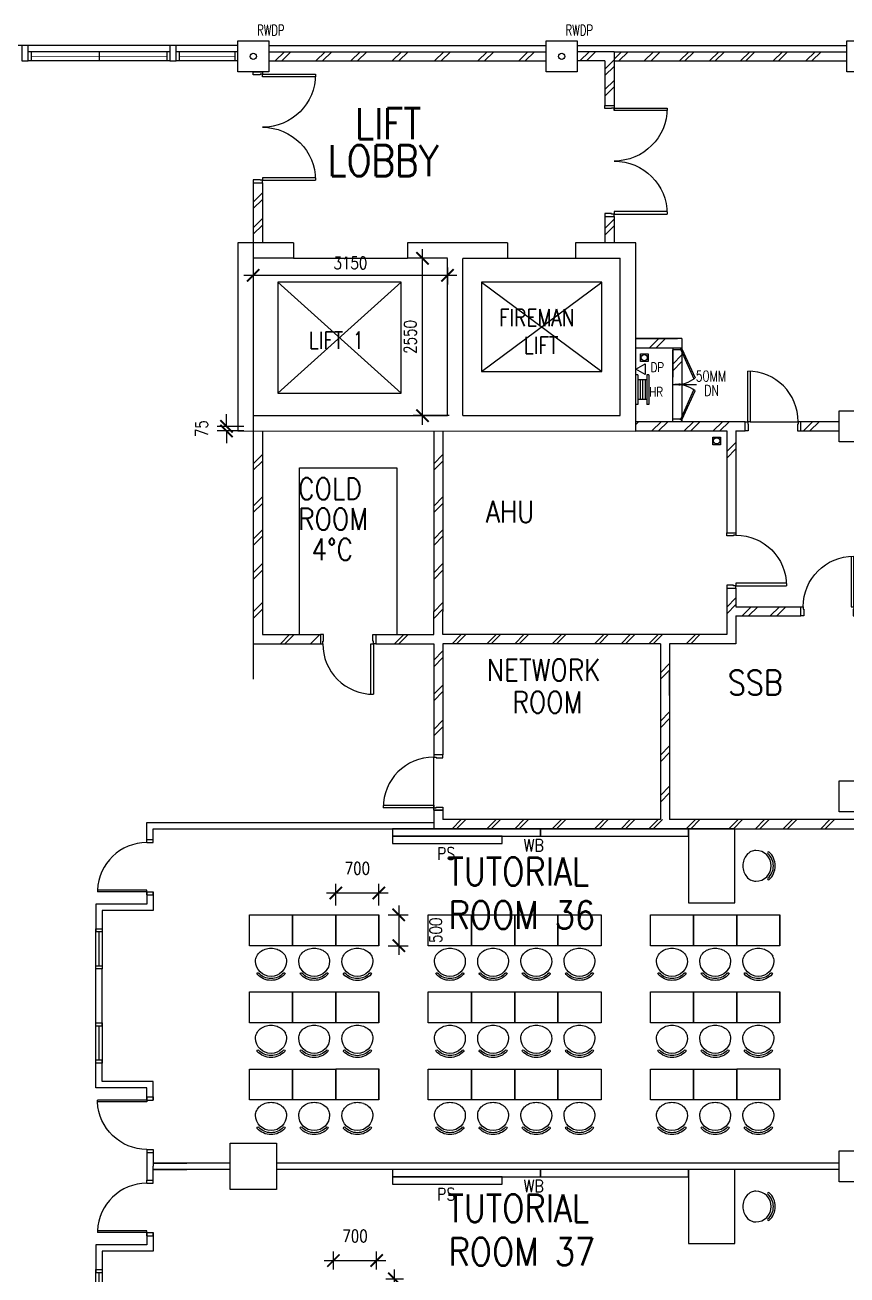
# Model space of a CAD drawing. Extents: x 2687779 to 2997471, y -863049 to -631414.
# Drawn here: x 2768516 to 2781841, y -804187 to -783915 of the extents above; entities that cross this region are included whole.
import ezdxf

# ---------------------------------------------------------------- set-up
doc = ezdxf.new("R2010")
doc.units = 0
doc.header["$LTSCALE"] = 10
doc.header["$MEASUREMENT"] = 0
doc.header["$PDMODE"] = 34
doc.linetypes.add('DIVIDE', pattern=[1.25, 0.5, -0.25, 0, -0.25, 0, -0.25])
doc.layers.get('0').update_dxf_attribs({"linetype": 'CONTINUOUS'})
doc.layers.get('DEFPOINTS').update_dxf_attribs({"linetype": 'CONTINUOUS'})
for name, color, linetype in [('-sprinkler h1', 240, 'CONTINUOUS'), ('BO', 7, 'CONTINUOUS'), ('COL', 3, 'CONTINUOUS'), ('DIM', 7, 'CONTINUOUS'), ('DOOR', 5, 'CONTINUOUS'), ('DR', 7, 'CONTINUOUS'), ('FIT', 5, 'CONTINUOUS'), ('FITT', 5, 'CONTINUOUS'), ('FURN', 1, 'CONTINUOUS'), ('FURN1', 7, 'CONTINUOUS'), ('hatch', 7, 'CONTINUOUS'), ('LINE', 7, 'CONTINUOUS'), ('partition', 7, 'CONTINUOUS'), ('PIPE', 5, 'DIVIDE'), ('RWDP', 145, 'CONTINUOUS'), ('stair', 7, 'CONTINUOUS'), ('T25', 7, 'CONTINUOUS'), ('T50', 3, 'CONTINUOUS'), ('TEX', 2, 'CONTINUOUS'), ('TIMBER SKIRT', 1, 'CONTINUOUS'), ('WALL', 2, 'CONTINUOUS'), ('WIN', 5, 'CONTINUOUS')]:
    doc.layers.add(name, color=color, linetype=linetype)
doc.layers.get('-sprinkler h1').off()
doc.styles.add('ROMANS', font='romans.shx', dxfattribs={"width": 0.8, "height": 100})
doc.styles.get("Standard").update_dxf_attribs({"font": 'ROMANS.SHX'})
doc.dimstyles.new('STANDARD$0', dxfattribs={"dimscale": 0, "dimtxt": 8, "dimasz": 6, "dimexe": 1, "dimexo": 1, "dimgap": 3, "dimtad": 1, "dimdec": 0, "dimlfac": -1, "dimrnd": 1, "dimzin": 0, "dimdsep": 46, "dimtxsty": 'Standard', "dimcen": 0, "dimclrd": 5, "dimclre": 250, "dimadec": 0, "dimazin": 0, "dimtfac": 1, "dimtdec": 4, "dimtofl": 0, "dimtmove": 0, "dimatfit": 3, "dimfxl": 1, "dimtolj": 1, "dimtzin": 0, "dimarcsym": 0})

# ---------------------------------------------------------------- blocks, each defined once
blk = doc.blocks.new('FG')
at = {"layer": 'LINE', "linetype": 'Continuous'}
for points in [[(0, 0), (50, 0), (50, 100), (0, 100)], [(600, 0), (650, 0), (650, 100), (600, 100)]]:
    blk.add_lwpolyline(points, close=True, dxfattribs=at)
at = {"layer": 'LINE', "color": 5, "linetype": 'Continuous'}
for points in [[(600, 100), (50, 100)], [(50, 0), (600, 0)]]:
    blk.add_lwpolyline(points, dxfattribs=at)
at = {"layer": 'LINE', "color": 1, "linetype": 'Continuous'}
blk.add_lwpolyline([(50, 50), (600, 50)], dxfattribs=at)
blk = doc.blocks.new('DR-1800-B')
at = {"layer": 'DR'}
for p, q in [((-50, 0), (0, 0)), ((0, 0), (0, -150)), ((-1800, 0), (-1800, -150)), ((-1750, 0), (-1800, 0)), ((-1800, -150), (-1760, -150)), ((-1760, -150), (-1760, -110)), ((-1760, -110), (-1750, -110)), ((-1760, -150), (-1760, -1010)), ((-1720, -150), (-1760, -150)), ((-1750, -110), (-1750, 0)), ((-1720, -1009), (-1720, -150)), ((-80, -1009), (-80, -150)), ((-80, -150), (-40, -150)), ((-50, -110), (-50, 0)), ((-40, -110), (-50, -110)), ((-40, -150), (-40, -110)), ((-40, -150), (-40, -1010)), ((0, -150), (-40, -150))]:
    blk.add_line(p, q, dxfattribs=at)
for centre, start, end in [((-1760, -150), 270, 0), ((-40, -150), 180.0001, 270)]:
    blk.add_arc(centre, 860, start, end, dxfattribs=at)
blk = doc.blocks.new('D900')
at = {"layer": 'DOOR', "color": 7}
for p, q in [((50, 100), (50, 899)), ((80, 899), (50, 899)), ((80, 100), (80, 899)), ((0, 100), (0, 0)), ((0, 100), (50, 100)), ((0, 0), (50, 0)), ((50, 100), (50, 0)), ((50, 100), (80, 100)), ((850, 100), (850, 0)), ((850, 100), (900, 100)), ((850, 0), (900, 0)), ((900, 100), (900, 0))]:
    blk.add_line(p, q, dxfattribs=at)
blk.add_arc((50, 100), 800, 0, 87.8509, dxfattribs=at)
blk = doc.blocks.new('DR-900-B')
at = {"layer": 'DR'}
for p, q in [((0, 900), (-150, 900)), ((-150, 900), (-150, 860)), ((-150, 860), (-110, 860)), ((-110, 860), (-110, 850)), ((-110, 850), (0, 850)), ((0, 850), (0, 900)), ((-150, 40), (-970, 40)), ((-969, 80), (-150, 80)), ((-150, 80), (-150, 40)), ((-150, 40), (-110, 40)), ((-150, 0), (-150, 40)), ((0, 0), (-150, 0)), ((-110, 50), (0, 50)), ((-110, 40), (-110, 50)), ((0, 50), (0, 0))]:
    blk.add_line(p, q, dxfattribs=at)
blk.add_arc((-150, 40), 820, 90, 180, dxfattribs=at)
blk = doc.blocks.new('100FT')
at = {"layer": 'PIPE', "linetype": 'Continuous'}
blk.add_circle((0, 0), 50, dxfattribs=at)
blk = doc.blocks.new('A$C7CE3714C')
at = {"layer": 'FIT'}
blk.add_lwpolyline([(0, 0), (126, 0), (126, 126), (0, 126)], close=True, dxfattribs=at)
at = {"layer": 'FIT', "xscale": -1}
blk.add_blockref('100FT', (63, 66), dxfattribs=at)
blk = doc.blocks.new('_ARCHTICK')
at = {"color": 0, "linetype": 'ByBlock', "const_width": 0.15}
blk.add_lwpolyline([(-0.5, -0.5), (0.5, 0.5)], dxfattribs=at)
blk = doc.blocks.new('*D294')
at = {"layer": 'DEFPOINTS', "color": 0, "linetype": 'Continuous', "transparency": 16777216}
for p in [(1494782, -790499), (1495217, -790424), (1495217, -790499)]:
    blk.add_point(p, dxfattribs=at)
at = {"layer": 'FITT', "color": 7, "linetype": 'Continuous', "lineweight": -2, "transparency": 16777216}
for p, q in [((1494782, -790424), (1494782, -790224)), ((1495067, -790424), (1494632, -790424)), ((1495067, -790499), (1494632, -790499)), ((1494782, -790499), (1494782, -790699))]:
    blk.add_line(p, q, dxfattribs=at)
at = {"layer": 'FITT', "color": 7, "linetype": 'Continuous', "lineweight": -2, "transparency": 16777216, "xscale": 200, "yscale": 200, "zscale": 200}
for p, rotation in [((1494782, -790424), 270), ((1494782, -790499), 90)]:
    blk.add_blockref('_ARCHTICK', p, dxfattribs=dict(at, rotation=rotation))
at = {"layer": 'FITT', "color": 7, "linetype": 'Continuous', "transparency": 16777216, "insert": (1494382, -790462), "char_height": 200, "attachment_point": 5, "rotation": 90, "style": 'ROMANS'}
blk.add_mtext('\\A1;75', dxfattribs=at)
blk = doc.blocks.new('*D292')
at = {"layer": 'DEFPOINTS', "color": 0, "linetype": 'Continuous', "transparency": 16777216}
for p in [(1497962, -787699), (1498192, -787699), (1498542, -790250)]:
    blk.add_point(p, dxfattribs=at)
at = {"layer": 'FITT', "color": 7, "linetype": 'Continuous', "lineweight": -2, "transparency": 16777216}
for p, q in [((1498042, -787699), (1497812, -787699)), ((1497962, -790400), (1497962, -787549)), ((1498392, -790250), (1497812, -790250))]:
    blk.add_line(p, q, dxfattribs=at)
at = {"layer": 'FITT', "color": 7, "linetype": 'Continuous', "lineweight": -2, "transparency": 16777216, "xscale": 200, "yscale": 200, "zscale": 200}
for p, rotation in [((1497962, -787699), 90), ((1497962, -790250), 270)]:
    blk.add_blockref('_ARCHTICK', p, dxfattribs=dict(at, rotation=rotation))
at = {"layer": 'FITT', "color": 7, "linetype": 'Continuous', "transparency": 16777216, "insert": (1497762, -788974), "char_height": 200, "attachment_point": 5, "rotation": 90, "style": 'ROMANS'}
blk.add_mtext('\\A1;2550', dxfattribs=at)
blk = doc.blocks.new('*D293')
at = {"layer": 'DEFPOINTS', "color": 0, "linetype": 'Continuous', "transparency": 16777216}
for p in [(1495217, -787700), (1498367, -787700), (1495217, -787976)]:
    blk.add_point(p, dxfattribs=at)
at = {"layer": 'FITT', "color": 7, "linetype": 'Continuous', "lineweight": -2, "transparency": 16777216}
for p, q in [((1495217, -787850), (1495217, -788126)), ((1498367, -787850), (1498367, -788126)), ((1498517, -787976), (1495067, -787976))]:
    blk.add_line(p, q, dxfattribs=at)
at = {"layer": 'FITT', "color": 7, "linetype": 'Continuous', "lineweight": -2, "transparency": 16777216, "xscale": 200, "yscale": 200, "zscale": 200, "rotation": 180}
blk.add_blockref('_ARCHTICK', (1495217, -787976), dxfattribs=at)
at = {"layer": 'FITT', "color": 7, "linetype": 'Continuous', "lineweight": -2, "transparency": 16777216, "xscale": 200, "yscale": 200, "zscale": 200}
blk.add_blockref('_ARCHTICK', (1498367, -787976), dxfattribs=at)
at = {"layer": 'FITT', "color": 7, "linetype": 'Continuous', "transparency": 16777216, "insert": (1496792, -787776), "char_height": 200, "attachment_point": 5, "style": 'ROMANS'}
blk.add_mtext('\\A1;3150', dxfattribs=at)
blk = doc.blocks.new('CHAIR10')
at = {"layer": 'FURN1', "color": 1}
for centre, radius, start, end in [((-487, 712), 252, 140.136, 160.9198), ((-515, 735), 216, 116.3827, 140.136), ((-533, 772), 175, 90, 116.3827), ((-533, 697), 250, 270, 90), ((-328, 909), 15, 48.1599, 228.1599), ((-518, 697), 270, 311.8401, 48.1599), ((-518, 697), 300, 311.8401, 48.1599), ((-443, 697), 299, 160.9198, 180), ((-443, 697), 299, 180, 199.0802), ((-487, 682), 252, 199.0802, 219.864), ((-515, 658), 216, 219.864, 243.6173), ((-533, 622), 175, 243.6173, 270), ((-328, 485), 15, 131.8401, 311.8401)]:
    blk.add_arc(centre, radius, start, end, dxfattribs=at)
blk = doc.blocks.new('A$C782F2748')
at = {"layer": 'FURN'}
for p, q in [((563, 1400), (1063, 1400)), ((563, 700), (563, 1400)), ((1063, 1400), (1063, 700)), ((1063, 700), (563, 700)), ((563, 700), (1063, 700)), ((563, 0), (563, 700)), ((1063, 700), (1063, 0)), ((1063, 0), (563, 0))]:
    blk.add_line(p, q, dxfattribs=at)
at = {"linetype": 'Continuous', "xscale": -1, "rotation": 2.668041787501352e-08}
for p in [(-218, 353), (-218, -347)]:
    blk.add_blockref('CHAIR10', p, dxfattribs=at)
blk = doc.blocks.new('A$C76CD475D')
at = {"layer": 'FURN'}
for p, q in [((0, 552), (0, 1052)), ((0, 1052), (700, 1052)), ((700, 1052), (700, 552)), ((700, 552), (700, 1052)), ((700, 552), (0, 552))]:
    blk.add_line(p, q, dxfattribs=at)
at = {"linetype": 'Continuous', "xscale": -1, "rotation": 90.00000002668041}
blk.add_blockref('CHAIR10', (1047, -230), dxfattribs=at)
blk = doc.blocks.new('*D364')
at = {"layer": 'DEFPOINTS', "color": 0, "linetype": 'Continuous', "transparency": 16777216}
for p in [(2774216, -804249), (2774216, -804749), (2774502, -804749)]:
    blk.add_point(p, dxfattribs=at)
at = {"layer": 'FURN', "color": 7, "linetype": 'Continuous', "lineweight": -2, "transparency": 16777216}
for p, q in [((2774502, -804099), (2774502, -804899)), ((2774366, -804249), (2774652, -804249)), ((2774366, -804749), (2774652, -804749))]:
    blk.add_line(p, q, dxfattribs=at)
at = {"layer": 'FURN', "color": 7, "linetype": 'Continuous', "lineweight": -2, "transparency": 16777216, "xscale": 200, "yscale": 200, "zscale": 200}
for p, rotation in [((2774502, -804249), 90), ((2774502, -804749), 270)]:
    blk.add_blockref('_ARCHTICK', p, dxfattribs=dict(at, rotation=rotation))
at = {"layer": 'FURN', "color": 7, "linetype": 'Continuous', "transparency": 16777216, "insert": (2775102, -804499), "char_height": 200, "attachment_point": 5, "rotation": 90, "style": 'ROMANS'}
blk.add_mtext('\\A1;500', dxfattribs=at)
blk = doc.blocks.new('*D365')
at = {"layer": 'DEFPOINTS', "color": 0, "linetype": 'Continuous', "transparency": 16777216}
for p in [(2774216, -803953), (2773516, -804249), (2774216, -804249)]:
    blk.add_point(p, dxfattribs=at)
at = {"layer": 'FURN', "color": 7, "linetype": 'Continuous', "lineweight": -2, "transparency": 16777216}
for p, q in [((2773366, -803953), (2774366, -803953)), ((2773516, -804099), (2773516, -803803)), ((2774216, -804099), (2774216, -803803))]:
    blk.add_line(p, q, dxfattribs=at)
at = {"layer": 'FURN', "color": 7, "linetype": 'Continuous', "lineweight": -2, "transparency": 16777216, "xscale": 200, "yscale": 200, "zscale": 200, "rotation": 180}
blk.add_blockref('_ARCHTICK', (2773516, -803953), dxfattribs=at)
at = {"layer": 'FURN', "color": 7, "linetype": 'Continuous', "lineweight": -2, "transparency": 16777216, "xscale": 200, "yscale": 200, "zscale": 200}
blk.add_blockref('_ARCHTICK', (2774216, -803953), dxfattribs=at)
at = {"layer": 'FURN', "color": 7, "linetype": 'Continuous', "transparency": 16777216, "insert": (2773866, -803553), "char_height": 200, "attachment_point": 5, "style": 'ROMANS'}
blk.add_mtext('\\A1;700', dxfattribs=at)
blk = doc.blocks.new('*D368')
at = {"layer": 'DEFPOINTS', "color": 0, "linetype": 'Continuous', "transparency": 16777216}
for p in [(2774254, -797991), (2773554, -798346), (2774254, -798346)]:
    blk.add_point(p, dxfattribs=at)
at = {"layer": 'FURN', "color": 7, "linetype": 'Continuous', "lineweight": -2, "transparency": 16777216}
for p, q in [((2773554, -798196), (2773554, -797841)), ((2774254, -798196), (2774254, -797841)), ((2773404, -797991), (2774404, -797991))]:
    blk.add_line(p, q, dxfattribs=at)
at = {"layer": 'FURN', "color": 7, "linetype": 'Continuous', "lineweight": -2, "transparency": 16777216, "xscale": 200, "yscale": 200, "zscale": 200, "rotation": 180}
blk.add_blockref('_ARCHTICK', (2773554, -797991), dxfattribs=at)
at = {"layer": 'FURN', "color": 7, "linetype": 'Continuous', "lineweight": -2, "transparency": 16777216, "xscale": 200, "yscale": 200, "zscale": 200}
blk.add_blockref('_ARCHTICK', (2774254, -797991), dxfattribs=at)
at = {"layer": 'FURN', "color": 7, "linetype": 'Continuous', "transparency": 16777216, "insert": (2773904, -797591), "char_height": 200, "attachment_point": 5, "style": 'ROMANS'}
blk.add_mtext('\\A1;700', dxfattribs=at)
blk = doc.blocks.new('*D369')
at = {"layer": 'DEFPOINTS', "color": 0, "linetype": 'Continuous', "transparency": 16777216}
for p in [(2774254, -798346), (2774254, -798846), (2774576, -798846)]:
    blk.add_point(p, dxfattribs=at)
at = {"layer": 'FURN', "color": 7, "linetype": 'Continuous', "lineweight": -2, "transparency": 16777216}
for p, q in [((2774576, -798196), (2774576, -798996)), ((2774404, -798346), (2774726, -798346)), ((2774404, -798846), (2774726, -798846))]:
    blk.add_line(p, q, dxfattribs=at)
at = {"layer": 'FURN', "color": 7, "linetype": 'Continuous', "lineweight": -2, "transparency": 16777216, "xscale": 200, "yscale": 200, "zscale": 200}
for p, rotation in [((2774576, -798346), 90), ((2774576, -798846), 270)]:
    blk.add_blockref('_ARCHTICK', p, dxfattribs=dict(at, rotation=rotation))
at = {"layer": 'FURN', "color": 7, "linetype": 'Continuous', "transparency": 16777216, "insert": (2775176, -798596), "char_height": 200, "attachment_point": 5, "rotation": 90, "style": 'ROMANS'}
blk.add_mtext('\\A1;500', dxfattribs=at)
blk = doc.blocks.new('A$C4FA52658')
at = {"color": 3, "ltscale": 2}
for p, q in [((650, 2975), (-250, 2975)), ((-250, 2974), (-250, -75)), ((650, 2975), (650, 2725)), ((2500, 2975), (2500, 2725)), ((3400, 2975), (2500, 2975)), ((4123.2, 2975), (3400, 2975)), ((4123.2, 2975), (4123.2, 2725)), ((5223.2, 2975), (5223.2, 2725.3)), ((6200, 2975), (5223.2, 2975)), ((6200, -76), (6200, 2975)), ((0, 2725), (0, 175)), ((650, 2725), (0, 2725)), ((3150, 2725), (2500, 2725)), ((3150, 174.5), (3150, 2724)), ((3400, 2725), (4123.2, 2725.1)), ((3400, 174.6), (3400, 2724)), ((5223.2, 2725.3), (5950, 2725.4)), ((5950, 175), (5950, 2725.4)), ((0, 175), (3150, 174.5)), ((3400, 174.4), (5950, 175)), ((-250, -75), (6200, -76))]:
    blk.add_line(p, q, dxfattribs=at)
at = {"color": 5}
for p, q in [((650, 2725), (2500, 2725)), ((4123.2, 2725.1), (5223.2, 2725.3)), ((400, 540), (2400, 2340)), ((400, 2340), (2400, 540)), ((3698.2, 890), (5648.2, 2340)), ((3698.2, 2340), (5648.2, 890))]:
    blk.add_line(p, q, dxfattribs=at)
at = {"ltscale": 2}
for p, q in [((400, 2340), (400, 540)), ((2400, 2340), (400, 2340)), ((2400, 540), (2400, 2340)), ((3698.2, 2340), (3698.2, 890)), ((5648.2, 2340), (3698.2, 2340)), ((5648.2, 890), (5648.2, 2340)), ((3698.2, 890), (5648.2, 890)), ((400, 540), (2400, 540))]:
    blk.add_line(p, q, dxfattribs=at)
at = {"color": 3, "ltscale": 10, "style": 'ROMANS', "width": 0.8}
for s, p in [('FIREMAN', (3984.5, 1624.3)), ('LIFT 1', (902.6, 1258.9)), ('LIFT ', (4388.2, 1174.2))]:
    blk.add_text(s, height=275, dxfattribs=at).set_placement(p)
at = {"layer": 'FITT', "color": 30, "linetype": 'Continuous'}
for base, p1, p2, picture, middle, set_off in [((2744.6762, 2724.9984), (3324.7117, 174.532), (2974.7117, 2724.9984), '*D292', (2544.6762, 1449.7652), (-1495217.1726, 790424.1037)), ((-435, -75), (0, 0), (0, -75), '*D294', (-835, -37.5), (-1495217.2, 790424.1))]:
    dim = blk.add_linear_dim(base=base, p1=p1, p2=p2, angle=90, dimstyle='STANDARD$0', override={"dimscale": 100, "dimtxt": 2, "dimasz": 2, "dimexe": 1.5, "dimexo": 1.5, "dimgap": 1, "dimtxsty": 'ROMANS', "dimblk": 'ARCHTICK', "dimdle": 1.5, "dimclrd": 7, "dimclre": 7, "dimclrt": 7, "dimtdec": 0, "dimtmove": 2}, dxfattribs=at)
    dim.commit()
    dim.dimension.update_dxf_attribs({"geometry": picture, "text_midpoint": middle, "insert": set_off})
dim = blk.add_linear_dim(base=(0, 2448.1), p1=(3150, 2724), p2=(0, 2724), dimstyle='STANDARD$0', override={"dimscale": 100, "dimtxt": 2, "dimasz": 2, "dimexe": 1.5, "dimexo": 1.5, "dimgap": 1, "dimtxsty": 'ROMANS', "dimblk": 'ARCHTICK', "dimdle": 1.5, "dimclrd": 7, "dimclre": 7, "dimclrt": 7, "dimtdec": 0, "dimtmove": 2}, dxfattribs=at)
dim.commit()
dim.dimension.update_dxf_attribs({"geometry": '*D293', "text_midpoint": (1575, 2648.1), "insert": (-1495217.2, 790424.1)})
blk = doc.blocks.new('A$C208A67C2')
at = {"layer": 'FITT', "color": 30, "linetype": 'Continuous'}
blk.add_blockref('A$C4FA52658', (0, 0), dxfattribs=at)
blk = doc.blocks.new('A$C07873301')
at = {"layer": 'TIMBER SKIRT', "linetype": 'Continuous'}
blk.add_blockref('A$C208A67C2', (0, 0), dxfattribs=at)

msp = doc.modelspace()

# ---------------------------------------------------------------- linework, layer by layer
at = {"color": 9}
for p, q in [((2771966.3, -784249.1), (2767466.3, -784249.1)), ((2772466.3, -784249.1), (2776966.3, -784249.1)), ((2777466.3, -784249.1), (2781841.3, -784249.1))]:
    msp.add_line(p, q, dxfattribs=at)
at = {"color": 3, "ltscale": 2}
msp.add_line((2772216.3, -787449.1), (2772216.3, -790499.1), dxfattribs=at)
at = {"linetype": 'Continuous'}
for p, q in [((2770491.3, -797974.1), (2770491.3, -798174.1)), ((2770591.3, -797974.1), (2770591.3, -798274.1)), ((2770491.3, -798174.1), (2769666.3, -798174.1)), ((2770591.3, -798274.1), (2769766.3, -798274.1)), ((2770591.3, -801049.1), (2769766.3, -801049.1)), ((2770591.3, -801349.1), (2770591.3, -801049.1)), ((2770491.3, -801149.1), (2769666.3, -801149.1)), ((2770491.3, -801349.1), (2770491.3, -801149.1)), ((2770491.3, -803499.1), (2770491.3, -803699.1)), ((2770591.3, -803499.1), (2770591.3, -803799.1)), ((2770491.3, -803699.1), (2769666.3, -803699.1)), ((2770591.3, -803799.1), (2769766.3, -803799.1))]:
    msp.add_line(p, q, dxfattribs=at)
at = {"layer": 'COL'}
for points in [[(2771966.3, -784174.1), (2772466.3, -784174.1), (2772466.3, -784674.1), (2771966.3, -784674.1)], [(2776966.3, -784174.1), (2777466.3, -784174.1), (2777466.3, -784674.1), (2776966.3, -784674.1)], [(2781841.3, -784174.1), (2782591.3, -784174.1), (2782591.3, -784674.1), (2781841.3, -784674.1)], [(2781716.3, -790174.1), (2782566.3, -790174.1), (2782566.3, -790674.1), (2781716.3, -790674.1)], [(2781716.3, -790174.1), (2782566.3, -790174.1), (2782566.3, -790674.1), (2781716.3, -790674.1)], [(2781716.3, -796174.1), (2782466.3, -796174.1), (2782466.3, -796674.1), (2781716.3, -796674.1)], [(2771841.3, -802049.1), (2772591.3, -802049.1), (2772591.3, -802799.1), (2771841.3, -802799.1)], [(2781716.3, -802174.1), (2782466.3, -802174.1), (2782466.3, -802674.1), (2781716.3, -802674.1)]]:
    msp.add_lwpolyline(points, close=True, dxfattribs=at)
at = {"layer": 'DIM', "color": 1}
for p, q in [((2778448.3, -789589.3), (2778416.3, -789589.3)), ((2778596.7, -789669.3), (2778448.3, -789669.3)), ((2778628.7, -789589.3), (2778596.7, -789589.3)), ((2778448.3, -790069.3), (2778416.3, -790069.3)), ((2778596.7, -789989.3), (2778448.3, -789989.3)), ((2778628.7, -790069.3), (2778596.7, -790069.3))]:
    msp.add_line(p, q, dxfattribs=at)
at = {"layer": 'DOOR'}
for p, q in [((2779016.3, -789144.1), (2779016.3, -789182.1)), ((2779166.3, -789144.1), (2779166.3, -789169.1)), ((2779141.3, -789182.1), (2779016.3, -789182.1)), ((2779141.3, -789182.1), (2779016.3, -789182.1)), ((2779166.3, -789169.1), (2779141.3, -789169.1)), ((2779141.3, -789169.1), (2779141.3, -789182.1)), ((2779145.5, -789182.9), (2779166.3, -789169.1)), ((2779145.5, -789182.9), (2779359.5, -789654.9)), ((2779166.3, -789169.1), (2779379.6, -789640)), ((2779145.5, -790305.2), (2779359.5, -789833.2)), ((2779166.3, -790319.1), (2779379.6, -789848.1)), ((2779141.3, -790306.1), (2779016.3, -790306.1)), ((2779016.3, -790344.1), (2779016.3, -790306.1)), ((2779141.3, -790319.1), (2779141.3, -790306.1)), ((2779166.3, -790319.1), (2779141.3, -790319.1)), ((2779145.5, -790305.2), (2779166.3, -790319.1)), ((2779166.3, -790344.1), (2779166.3, -790319.1))]:
    msp.add_line(p, q, dxfattribs=at)
for centre, start, end in [((2779072.7, -789246.7), 267.5509, 307.96545), ((2779072.7, -790241.5), 52.03455, 92.4491)]:
    msp.add_arc(centre, 499, start, end, dxfattribs=at)
at = {"layer": 'DR'}
for p, q in [((2779016.3, -789745.2), (2779400.8, -789745.2)), ((2770491.3, -796849.1), (2775141.3, -796849.1)), ((2770591.3, -796949.1), (2775141.3, -796949.1))]:
    msp.add_line(p, q, dxfattribs=at)
at = {"layer": 'FURN', "linetype": 'Continuous'}
for p, q in [((2772966.3, -793799.1), (2772966.3, -791099.1)), ((2772966.3, -791099.1), (2774541.3, -791099.1)), ((2774541.3, -791099.1), (2774541.3, -793799.1))]:
    msp.add_line(p, q, dxfattribs=at)
at = {"layer": 'FURN'}
for points in [[(2774474, -797068.1), (2776874, -797068.1), (2776874, -796949.1), (2774474, -796949.1)], [(2776874, -797068.1), (2779274, -797068.1), (2779274, -796949.1), (2776874, -796949.1)], [(2779274, -796949.1), (2779274, -798149.1), (2780024, -798149.1), (2780024, -796949.1)], [(2774474, -797187.1), (2776254, -797187.1), (2776254, -797068.1), (2774474, -797068.1)], [(2774474.1, -802593.1), (2776874.1, -802593.1), (2776874.1, -802474.1), (2774474.1, -802474.1)], [(2776874.1, -802593.1), (2779274.1, -802593.1), (2779274.1, -802474.1), (2776874.1, -802474.1)], [(2779274.1, -802474.1), (2779274.1, -803674.1), (2780024.1, -803674.1), (2780024.1, -802474.1)], [(2774474.1, -802712.1), (2776254.1, -802712.1), (2776254.1, -802593.1), (2774474.1, -802593.1)]]:
    msp.add_lwpolyline(points, close=True, dxfattribs=at)
at = {"layer": 'hatch', "color": 1}
for p, q in [((2772571.3, -784499.1), (2772721.3, -784349.1)), ((2772677.3, -784499.1), (2772827.3, -784349.1)), ((2773232.3, -784499.1), (2773382.3, -784349.1)), ((2773338.3, -784499.1), (2773488.3, -784349.1)), ((2773799.3, -784499.1), (2773949.3, -784349.1)), ((2773905.3, -784499.1), (2774055.3, -784349.1)), ((2774469.3, -784499.1), (2774619.3, -784349.1)), ((2774575.3, -784499.1), (2774725.3, -784349.1)), ((2775155.3, -784499.1), (2775305.3, -784349.1)), ((2775261.3, -784499.1), (2775411.3, -784349.1)), ((2775858.3, -784499.1), (2776008.3, -784349.1)), ((2775964.3, -784499.1), (2776114.3, -784349.1)), ((2776519.3, -784499.1), (2776669.3, -784349.1)), ((2776625.3, -784499.1), (2776775.3, -784349.1)), ((2777510.3, -784499.1), (2777660.3, -784349.1)), ((2777616.3, -784499.1), (2777766.3, -784349.1)), ((2777916.3, -784630.5), (2778066.3, -784480.5)), ((2778066.3, -784468.7), (2778185.9, -784349.1)), ((2778142, -784499.1), (2778292, -784349.1)), ((2778556, -784499.1), (2778706, -784349.1)), ((2778665, -784499.1), (2778815, -784349.1)), ((2779128, -784499.1), (2779278, -784349.1)), ((2779213, -784499.1), (2779363, -784349.1)), ((2779615, -784499.1), (2779765, -784349.1)), ((2779706, -784499.1), (2779856, -784349.1)), ((2780114, -784499.1), (2780264, -784349.1)), ((2780199, -784499.1), (2780349, -784349.1)), ((2780644, -784499.1), (2780794, -784349.1)), ((2780729, -784499.1), (2780879, -784349.1)), ((2781174, -784499.1), (2781324, -784349.1)), ((2781271, -784499.1), (2781421, -784349.1)), ((2777916.3, -784736.6), (2778066.3, -784586.6)), ((2777916.3, -784963.5), (2778066.3, -784813.5)), ((2777916.3, -785069.5), (2778066.3, -784919.5)), ((2772216.3, -786787.8), (2772366.3, -786637.8)), ((2772216.3, -786893.8), (2772366.3, -786743.8)), ((2772216.3, -787203.9), (2772366.3, -787053.9)), ((2777916.3, -787216.1), (2778066.3, -787066.1)), ((2772216.3, -787309.9), (2772366.3, -787159.9)), ((2777916.3, -787322.2), (2778066.3, -787172.2)), ((2778641.3, -789149.1), (2778791.3, -788999.1)), ((2778747.4, -789149.1), (2778897.4, -788999.1)), ((2779016.3, -789416.9), (2779166.3, -789266.9)), ((2779016.3, -789523), (2779166.3, -789373)), ((2778416.3, -790391.8), (2778459, -790349.1)), ((2778679.5, -790499.1), (2778829.5, -790349.1)), ((2778785.6, -790499.1), (2778935.6, -790349.1)), ((2779202.4, -790499.1), (2779352.4, -790349.1)), ((2779308.5, -790499.1), (2779458.5, -790349.1)), ((2779673.8, -790499.1), (2779823.8, -790349.1)), ((2779779.9, -790499.1), (2779929.9, -790349.1)), ((2781134.4, -790499.1), (2781284.4, -790349.1)), ((2781240.4, -790499.1), (2781390.4, -790349.1)), ((2779891.3, -790833.4), (2780041.3, -790683.4)), ((2772216.3, -791031.1), (2772366.3, -790881.1)), ((2775141.3, -791031.1), (2775291.3, -790881.1)), ((2779891.3, -790939.5), (2780041.3, -790789.5)), ((2772216.3, -791137.1), (2772366.3, -790987.1)), ((2775141.3, -791137.1), (2775291.3, -790987.1)), ((2772216.3, -791717.3), (2772366.3, -791567.3)), ((2775141.3, -791717.3), (2775291.3, -791567.3)), ((2772216.3, -791823.4), (2772366.3, -791673.4)), ((2775141.3, -791823.4), (2775291.3, -791673.4)), ((2772216.3, -792251.1), (2772366.3, -792101.1)), ((2775141.3, -792251.1), (2775291.3, -792101.1)), ((2772216.3, -792357.1), (2772366.3, -792207.1)), ((2775141.3, -792357.1), (2775291.3, -792207.1)), ((2772216.3, -792799.5), (2772366.3, -792649.5)), ((2772216.3, -792905.6), (2772366.3, -792755.6)), ((2775141.3, -792799.5), (2775291.3, -792649.5)), ((2775141.3, -792905.6), (2775291.3, -792755.6)), ((2779891.3, -793356.6), (2780041.3, -793206.6)), ((2772216.3, -793431.6), (2772366.3, -793281.6)), ((2772216.3, -793537.7), (2772366.3, -793387.7)), ((2775141.3, -793431.6), (2775291.3, -793281.6)), ((2775141.3, -793537.7), (2775291.3, -793387.7)), ((2779891.3, -793462.7), (2780041.3, -793312.7)), ((2780140.2, -793499.1), (2780290.2, -793349.1)), ((2780246.3, -793499.1), (2780396.3, -793349.1)), ((2780595.6, -793499.1), (2780745.6, -793349.1)), ((2780701.6, -793499.1), (2780851.6, -793349.1)), ((2772656.4, -793949.1), (2772806.4, -793799.1)), ((2772728, -793949.1), (2772878, -793799.1)), ((2773146, -793949.1), (2773296, -793799.1)), ((2774506.6, -793949.1), (2774656.6, -793799.1)), ((2774578.2, -793949.1), (2774728.2, -793799.1)), ((2775439.5, -793949.1), (2775589.5, -793799.1)), ((2775511.2, -793949.1), (2775661.2, -793799.1)), ((2776003.9, -793949.1), (2776153.9, -793799.1)), ((2776075.5, -793949.1), (2776225.5, -793799.1)), ((2776454.9, -793949.1), (2776604.9, -793799.1)), ((2776526.5, -793949.1), (2776676.5, -793799.1)), ((2777062.9, -793949.1), (2777212.9, -793799.1)), ((2777134.5, -793949.1), (2777284.5, -793799.1)), ((2777749.9, -793949.1), (2777899.9, -793799.1)), ((2777821.5, -793949.1), (2777971.5, -793799.1)), ((2778177.9, -793949.1), (2778327.9, -793799.1)), ((2778249.5, -793949.1), (2778399.5, -793799.1)), ((2778628.9, -793949.1), (2778778.9, -793799.1)), ((2778700.5, -793949.1), (2778850.5, -793799.1)), ((2779236.9, -793949.1), (2779386.9, -793799.1)), ((2779308.5, -793949.1), (2779458.5, -793799.1)), ((2775141.3, -794216.4), (2775291.3, -794066.4)), ((2775141.3, -794322.5), (2775291.3, -794172.5)), ((2778816.3, -794420.2), (2778966.3, -794270.2)), ((2778816.3, -794526.2), (2778966.3, -794376.2)), ((2775141.3, -794769), (2775291.3, -794619)), ((2775141.3, -794875.1), (2775291.3, -794725.1)), ((2775141.3, -795339), (2775291.3, -795189)), ((2778816.3, -795205), (2778966.3, -795055)), ((2778816.3, -795311.1), (2778966.3, -795161.1)), ((2775141.3, -795445.1), (2775291.3, -795295.1)), ((2778816.3, -795757.5), (2778966.3, -795607.5)), ((2778816.3, -795863.6), (2778966.3, -795713.6)), ((2778816.3, -796410.8), (2778966.3, -796260.8)), ((2778816.3, -796516.9), (2778966.3, -796366.9)), ((2775439.5, -796949.1), (2775589.5, -796799.1)), ((2775511.2, -796949.1), (2775661.2, -796799.1)), ((2776003.9, -796949.1), (2776153.9, -796799.1)), ((2776075.5, -796949.1), (2776225.5, -796799.1)), ((2776454.9, -796949.1), (2776604.9, -796799.1)), ((2776526.5, -796949.1), (2776676.5, -796799.1)), ((2777062.9, -796949.1), (2777212.9, -796799.1)), ((2777134.5, -796949.1), (2777284.5, -796799.1)), ((2777749.9, -796949.1), (2777899.9, -796799.1)), ((2777821.5, -796949.1), (2777971.5, -796799.1)), ((2778177.9, -796949.1), (2778327.9, -796799.1)), ((2778249.5, -796949.1), (2778399.5, -796799.1)), ((2778628.9, -796949.1), (2778778.9, -796799.1)), ((2778700.5, -796949.1), (2778850.5, -796799.1)), ((2779236.9, -796949.1), (2779386.9, -796799.1)), ((2779308.5, -796949.1), (2779458.5, -796799.1)), ((2779928.4, -796949.1), (2780078.4, -796799.1)), ((2780000, -796949.1), (2780150, -796799.1)), ((2780356.4, -796949.1), (2780506.4, -796799.1)), ((2780428, -796949.1), (2780578, -796799.1)), ((2780807.4, -796949.1), (2780957.4, -796799.1)), ((2780879, -796949.1), (2781029, -796799.1)), ((2781415.4, -796949.1), (2781565.4, -796799.1)), ((2781487, -796949.1), (2781637, -796799.1))]:
    msp.add_line(p, q, dxfattribs=at)
at = {"layer": 'hatch'}
msp.add_line((2779016.3, -790349.1), (2779016.3, -789182.1), dxfattribs=at)
at = {"layer": 'hatch', "color": 7}
msp.add_solid([(2779141.3, -789724.3), (2779141.3, -789766), (2779016.3, -789745.2)], dxfattribs=at)
at = {"layer": 'LINE', "color": 5, "linetype": 'Continuous'}
for points in [[(2780271.3, -790349.1), (2781051.3, -790349.1)], [(2775141.3, -796609.1), (2775141.3, -795789.1)]]:
    msp.add_lwpolyline(points, dxfattribs=at)
at = {"layer": 'partition', "linetype": 'Continuous'}
for p, q in [((2770491.3, -797124.1), (2770491.3, -796849.1)), ((2770591.3, -797124.1), (2770591.3, -796949.1)), ((2770491.3, -802199.1), (2770491.3, -802649.1)), ((2770591.3, -802199.1), (2770591.3, -802424.1)), ((2770591.3, -802649.1), (2770591.3, -802424.1))]:
    msp.add_line(p, q, dxfattribs=at)
at = {"layer": 'partition'}
for p, q in [((2770591.3, -802374.1), (2771141.3, -802374.1)), ((2771841.3, -802374.1), (2770591.3, -802374.1)), ((2770591.3, -802474.1), (2771141.3, -802474.1)), ((2771841.3, -802474.1), (2770591.3, -802474.1)), ((2781716.3, -802374.1), (2772591.3, -802374.1)), ((2781716.3, -802474.1), (2772591.3, -802474.1))]:
    msp.add_line(p, q, dxfattribs=at)
at = {"layer": 'RWDP', "color": 142, "linetype": 'Continuous'}
for centre in [(2772216.3, -784424.1), (2777216.3, -784424.1)]:
    msp.add_circle(centre, 50, dxfattribs=at)
at = {"layer": 'stair'}
for p, q in [((2769666.3, -798174.1), (2769666.3, -798624.1)), ((2769766.3, -798274.1), (2769766.3, -798624.1)), ((2769666.3, -800149.1), (2769666.3, -799224.1)), ((2769766.3, -800149.1), (2769766.3, -799224.1)), ((2769666.3, -801149.1), (2769666.3, -800699.1)), ((2769766.3, -801049.1), (2769766.3, -800699.1)), ((2769666.3, -803699.1), (2769666.3, -804149.1)), ((2769766.3, -803799.1), (2769766.3, -804149.1))]:
    msp.add_line(p, q, dxfattribs=at)
at = {"layer": 'WALL'}
for p, q in [((2778066.3, -784349.1), (2777466.3, -784349.1)), ((2778066.3, -784349.1), (2778066.3, -785302.1)), ((2777916.3, -784499.1), (2777466.3, -784499.1)), ((2777916.3, -784499.1), (2777916.3, -785222.1)), ((2772216.3, -786474.1), (2772216.3, -787449.1)), ((2772216.3, -786474.1), (2772216.3, -787449.1)), ((2772366.3, -786474.1), (2772366.3, -787449.1)), ((2777916.3, -787022.1), (2777916.3, -787449.1)), ((2778066.3, -787022.1), (2778066.3, -787449.1)), ((2779166.3, -788999.1), (2778416.3, -788999.1)), ((2778416.3, -788999.1), (2779091.3, -788999.1)), ((2778416.3, -789149.1), (2779166.3, -789149.1)), ((2779016.3, -789149.1), (2779016.3, -789624.1)), ((2779166.3, -788999.1), (2779166.3, -789149.1)), ((2780191.3, -790349.1), (2778416.3, -790349.1)), ((2781716.3, -790349.1), (2781091.3, -790349.1)), ((2775141.3, -790499.6), (2775141.3, -793424.1)), ((2775291.3, -790499.1), (2775291.3, -793424.1)), ((2778416.3, -790499.1), (2779891.3, -790499.1)), ((2779891.3, -790499.1), (2779891.3, -792149.1)), ((2780041.3, -790499.1), (2780041.3, -792149.1)), ((2780041.3, -790499.1), (2780191.3, -790499.1)), ((2781091.3, -790499.1), (2781716.3, -790499.1)), ((2779891.3, -793049.1), (2779891.3, -793799.1)), ((2780041.3, -793049.1), (2780041.3, -793349.1)), ((2780041.3, -793349.1), (2781091.3, -793349.1)), ((2775141.3, -793799.1), (2775141.3, -793424.1)), ((2775291.3, -793799.1), (2775291.3, -793424.1)), ((2780041.3, -793499.1), (2781091.3, -793499.1)), ((2780041.3, -793499.1), (2780041.3, -793949.1)), ((2772366.3, -793799.1), (2773303.8, -793799.1)), ((2774203.8, -793799.1), (2775141.3, -793799.1)), ((2779891.3, -793799.1), (2775291.3, -793799.1)), ((2778816.3, -793949.1), (2775291.3, -793949.1)), ((2775291.3, -793949.1), (2775291.3, -795749.1)), ((2780041.3, -793949.1), (2778966.3, -793949.1)), ((2778966.3, -794412.6), (2778966.3, -794562.6)), ((2778966.3, -794412.6), (2778966.3, -794562.6)), ((2778966.3, -794787.6), (2778966.3, -794412.6)), ((2775141.3, -795674.1), (2775141.3, -795749.1)), ((2775141.3, -796649.1), (2775291.3, -796649.1)), ((2775141.3, -796649.1), (2775141.3, -796949.1)), ((2775291.3, -796649.1), (2775291.3, -796799.1)), ((2778816.3, -796799.1), (2775291.3, -796799.1)), ((2782141.3, -796799.1), (2778966.3, -796799.1))]:
    msp.add_line(p, q, dxfattribs=at)
at = {"layer": 'WALL', "color": 1}
for p, q in [((2778448.3, -789589.3), (2778448.3, -790069.3)), ((2778488.3, -789669.3), (2778488.3, -789989.3)), ((2778528.3, -789669.3), (2778528.3, -789989.3)), ((2778568.3, -789669.3), (2778568.3, -789989.3)), ((2778596.7, -789589.3), (2778596.7, -790069.3)), ((2778628.7, -789589.3), (2778628.7, -790069.3))]:
    msp.add_line(p, q, dxfattribs=at)
at = {"layer": 'WALL', "linetype": 'Continuous'}
msp.add_line((2775141.3, -796949.1), (2782141.3, -796949.1), dxfattribs=at)
at = {"layer": 'WALL'}
for points in [[(2768466.3, -784249.1), (2768466.3, -784499.1), (2768566.3, -784499.1), (2768566.3, -784249.1)], [(2770866.3, -784249.1), (2770866.3, -784499.1), (2770966.3, -784499.1), (2770966.3, -784249.1)], [(2778569.1, -789408.9), (2778569.1, -789585.3), (2778416.3, -789497.1)]]:
    msp.add_lwpolyline(points, close=True, dxfattribs=at)
for points in [[(2772216.3, -790499.1), (2772216.3, -794524.1)], [(2772216.3, -790499.1), (2772216.3, -793949.1), (2773303.8, -793949.1)], [(2772366.3, -790499.2), (2772366.3, -793799.1)], [(2774203.8, -793949.1), (2775141.3, -793949.1), (2775141.3, -795674.1)], [(2778816.3, -793949.1), (2778816.3, -796799.1)], [(2778966.3, -793949.1), (2778966.3, -796799.1)]]:
    msp.add_lwpolyline(points, dxfattribs=at)
at = {"layer": 'WIN'}
for p, q in [((2770866.3, -784349.1), (2768566.3, -784349.1)), ((2768616.3, -784349.1), (2768616.3, -784499.1)), ((2769716.3, -784349.1), (2769716.3, -784499.1)), ((2770816.3, -784349.1), (2770816.3, -784499.1)), ((2771966.3, -784349.1), (2770966.3, -784349.1)), ((2771016.3, -784349.1), (2771016.3, -784499.1)), ((2771916.3, -784349.1), (2771916.3, -784499.1)), ((2772466.3, -784349.1), (2776966.3, -784349.1)), ((2778066.3, -784349.1), (2781841.3, -784349.1)), ((2770866.3, -784499.1), (2768566.3, -784499.1)), ((2771966.3, -784499.1), (2770966.3, -784499.1)), ((2772466.3, -784499.1), (2776966.3, -784499.1)), ((2778066.3, -784499.1), (2781841.3, -784499.1)), ((2779166.3, -788999.1), (2779166.3, -790349.1))]:
    msp.add_line(p, q, dxfattribs=at)
at = {"layer": 'WIN', "const_width": 10, "flags": 128}
for points in [[(2770816.3, -784424.1), (2768616.3, -784424.1)], [(2771016.3, -784424.1), (2771916.3, -784424.1)]]:
    msp.add_lwpolyline(points, dxfattribs=at)

# ---------------------------------------------------------------- block references
at = {"layer": '-sprinkler h1', "linetype": 'Continuous'}
msp.add_blockref('A$C07873301', (2772216.3, -790424.1), dxfattribs=at)
at = {"color": 30, "linetype": 'Continuous'}
for p in [(2773554.3, -799397.9), (2780054.3, -799397.9), (2773554.3, -800647.9), (2780054.3, -800647.9), (2773554.3, -801897.9), (2780054.3, -801897.9)]:
    msp.add_blockref('A$C76CD475D', p, dxfattribs=at)
at = {"layer": 'BO', "linetype": 'Continuous', "rotation": 359.9999998932783}
msp.add_blockref('CHAIR10', (2780896.2, -798248.5), dxfattribs=at)
at = {"layer": 'FURN'}
for name, p, rotation in [('A$C782F2748', (2773554.3, -799409.6), 90), ('A$C782F2748', (2776454.3, -799409.6), 90), ('A$C782F2748', (2777854.3, -799409.6), 90), ('A$C782F2748', (2780054.3, -799409.6), 90), ('A$C782F2748', (2773554.3, -800659.6), 90), ('A$C782F2748', (2776454.3, -800659.6), 90), ('A$C782F2748', (2777854.3, -800659.6), 90), ('A$C782F2748', (2780054.3, -800659.6), 90), ('A$C782F2748', (2773554.3, -801909.6), 90), ('A$C782F2748', (2776454.3, -801909.6), 90), ('A$C782F2748', (2777854.3, -801909.6), 90), ('A$C782F2748', (2780054.3, -801909.6), 90), ('CHAIR10', (2780896.4, -803773.5), 359.9999998932783)]:
    msp.add_blockref(name, p, dxfattribs=dict(at, rotation=rotation))
at = {"layer": 'LINE', "linetype": 'Continuous', "xscale": -1, "rotation": 270}
for p in [(2769666.3, -799224.1), (2769666.3, -800749.1), (2769666.3, -804749.1)]:
    msp.add_blockref('FG', p, dxfattribs=at)
at = {"layer": 'stair', "rotation": 90}
for p in [(2770591.3, -798024.1), (2770591.3, -803549.1)]:
    msp.add_blockref('D900', p, dxfattribs=at)
at = {"layer": 'stair', "xscale": -1, "rotation": 90}
msp.add_blockref('D900', (2770591.3, -801299.1), dxfattribs=at)
at = {"layer": 'T25', "xscale": -1}
for p in [(2778617.6, -789375.1), (2779791.3, -790725.1)]:
    msp.add_blockref('A$C7CE3714C', p, dxfattribs=at)
at = {"layer": 'WALL', "xscale": -1, "rotation": 90}
for p in [(2772216.3, -786474.1), (2777916.3, -787022.1)]:
    msp.add_blockref('DR-1800-B', p, dxfattribs=at)
at = {"layer": 'WALL', "linetype": 'Continuous'}
for p, rotation in [((2780191.3, -790499.1), 270), ((2774203.8, -793799.1), 90.00000421611387)]:
    msp.add_blockref('DR-900-B', p, dxfattribs=dict(at, rotation=rotation))
at = {"layer": 'WALL', "linetype": 'Continuous', "xscale": -1}
msp.add_blockref('DR-900-B', (2779891.3, -793049.1), dxfattribs=at)
at = {"layer": 'WALL', "linetype": 'Continuous', "xscale": -1, "rotation": 90}
msp.add_blockref('DR-900-B', (2781991.3, -793499.1), dxfattribs=at)
at = {"layer": 'WALL', "linetype": 'Continuous'}
msp.add_blockref('DR-900-B', (2775291.3, -796649.1), dxfattribs=at)

# ---------------------------------------------------------------- texts
at = {"layer": 'DIM', "style": 'ROMANS', "width": 0.8}
for s, p in [('DP', (2778659, -789541.1)), ('HR', (2778636.8, -789940.3))]:
    msp.add_text(s, height=150, dxfattribs=at).set_placement(p)
at = {"layer": 'FURN', "style": 'ROMANS', "width": 0.85}
for s, rotation, p in [('PS', 360, (2775193.4, -797451.5)), ('WB', 0, (2776597.2, -797317.7)), ('WB', 0, (2776597.3, -802842.7)), ('PS', 360, (2775193.5, -802976.5))]:
    msp.add_text(s, height=200, rotation=rotation, dxfattribs=at).set_placement(p)
at = {"layer": 'RWDP', "color": 142, "style": 'ROMANS', "width": 0.7}
for p in [(2772279.8, -784085.4), (2777279.8, -784085.4)]:
    msp.add_text('RWDP', height=170, dxfattribs=at).set_placement(p)
at = {"layer": 'T50', "color": 4, "style": 'ROMANS', "width": 0.85}
for s, height, p in [('LIFT', 500, (2773867.1, -785765.6)), ('LOBBY', 500, (2773422.1, -786366)), ('AHU', 350, (2775984.3, -791983.4)), ('NETWORK', 350, (2775999.7, -794551.2)), ('SSB', 400, (2779911.6, -794779.1)), ('ROOM', 350, (2776417.7, -795072.7))]:
    msp.add_text(s, height=height, dxfattribs=at).set_placement(p)
at = {"layer": 'T50', "color": 3, "style": 'ROMANS', "width": 0.85}
for s, height, p in [('COLD ', 350, (2772942.9, -791611.4)), ('ROOM', 350, (2772942.9, -792103.4)), ('4%%DC', 350, (2773158.8, -792595.4)), ('TUTORIAL', 450, (2775366, -797867.7)), ('ROOM 36', 450, (2775381.3, -798572)), ('TUTORIAL', 450, (2775366, -803328.7)), ('ROOM 37', 450, (2775381.3, -804033))]:
    msp.add_text(s, height=height, dxfattribs=at).set_placement(p)
at = {"layer": 'TEX', "color": 7, "ltscale": 0.5, "style": 'ROMANS', "width": 0.75}
for s, p in [('50MM ', (2779387.8, -789696.3)), ('50MM ', (2779387.8, -789696.3)), ('DN', (2779525.4, -789929.7)), ('DN', (2779525.4, -789929.7))]:
    msp.add_text(s, height=175, dxfattribs=at).set_placement(p)

# ---------------------------------------------------------------- dimensions: what is measured, and where the dimension line sits
at = {"layer": 'FURN', "color": 30, "linetype": 'Continuous'}
for base, p1, p2, picture, middle in [((2774254.3, -797991), (2773554.3, -798346.1), (2774254.3, -798346.1), '*D368', (2773904.3, -797591)), ((2774216.3, -803953), (2773516.3, -804249.1), (2774216.3, -804249.1), '*D365', (2773866.3, -803553))]:
    dim = msp.add_linear_dim(base=base, p1=p1, p2=p2, dimstyle='STANDARD$0', override={"dimscale": 100, "dimtxt": 2, "dimasz": 2, "dimexe": 1.5, "dimexo": 1.5, "dimgap": 1, "dimtxsty": 'ROMANS', "dimblk": 'ARCHTICK', "dimdle": 1.5, "dimclrd": 7, "dimclre": 7, "dimclrt": 7, "dimtdec": 0, "dimtmove": 2}, dxfattribs=at)
    dim.commit()
    dim.dimension.update_dxf_attribs({"geometry": picture, "text_midpoint": middle})
for base, p1, p2, picture, middle in [((2774576, -798846.1), (2774254.3, -798346.1), (2774254.3, -798846.1), '*D369', (2775176, -798596.1)), ((2774502, -804749.1), (2774216.3, -804249.1), (2774216.3, -804749.1), '*D364', (2775102, -804499.1))]:
    dim = msp.add_linear_dim(base=base, p1=p1, p2=p2, angle=90, dimstyle='STANDARD$0', override={"dimscale": 100, "dimtxt": 2, "dimasz": 2, "dimexe": 1.5, "dimexo": 1.5, "dimgap": 1, "dimtxsty": 'ROMANS', "dimblk": 'ARCHTICK', "dimdle": 1.5, "dimclrd": 7, "dimclre": 7, "dimclrt": 7, "dimtdec": 0, "dimtmove": 2}, dxfattribs=at)
    dim.commit()
    dim.dimension.update_dxf_attribs({"geometry": picture, "text_midpoint": middle})

doc.saveas('drawing.dxf')
